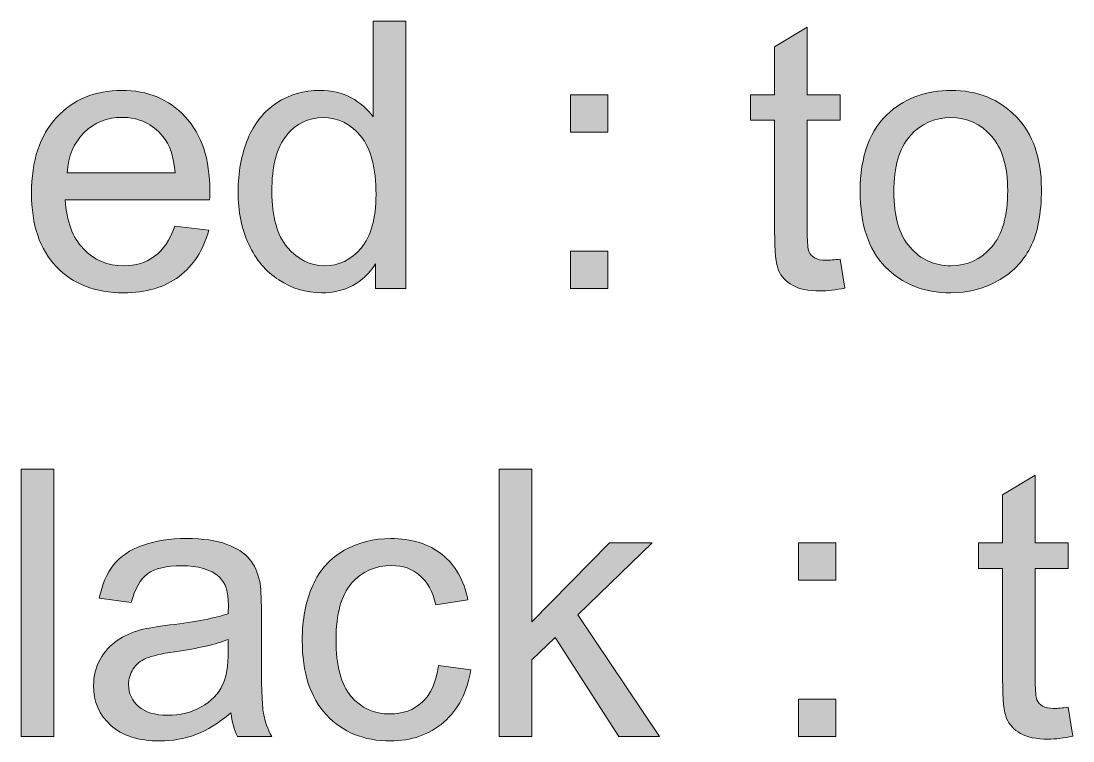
# Model space of a CAD drawing. Header units: inches. Extents: x 1117 to 1992, y -2324 to -585.
# Drawn here: x 1334.41 to 1359.98, y -1037.95 to -1020.47 of the extents above; entities that cross this region are included whole.
import ezdxf

# ---------------------------------------------------------------- set-up
doc = ezdxf.new("R2010")
doc.units = ezdxf.units.IN
doc.header["$MEASUREMENT"] = 0
doc.layers.add('Layer 1', color=7, linetype='Continuous')

# ---------------------------------------------------------------- blocks, each defined once
blk = doc.blocks.new('block 190')
at = {"layer": 'Layer 1', "true_color": 0x010101}
h = blk.add_hatch(color=18, dxfattribs=at)
h.dxf.hatch_style = 2
edge = h.paths.add_edge_path()
edge.add_spline(control_points=[(1343.026, -1026.961), (1343.026, -1026.961), (1343.026, -1026.368), (1343.026, -1026.368), (1342.728, -1026.834), (1342.289, -1027.068), (1341.711, -1027.068), (1341.336, -1027.068), (1340.991, -1026.964), (1340.676, -1026.757), (1340.362, -1026.551), (1340.118, -1026.262), (1339.946, -1025.891), (1339.773, -1025.521), (1339.687, -1025.095), (1339.687, -1024.613), (1339.687, -1024.144), (1339.766, -1023.718), (1339.921, -1023.336), (1340.078, -1022.953), (1340.313, -1022.66), (1340.625, -1022.457), (1340.939, -1022.253), (1341.288, -1022.151), (1341.676, -1022.151), (1341.959, -1022.151), (1342.212, -1022.211), (1342.433, -1022.33), (1342.654, -1022.45), (1342.835, -1022.606), (1342.973, -1022.798), (1342.973, -1022.798), (1342.973, -1020.468), (1342.973, -1020.468), (1342.973, -1020.468), (1343.766, -1020.468), (1343.766, -1020.468), (1343.766, -1020.468), (1343.766, -1026.961), (1343.766, -1026.961), (1343.766, -1026.961), (1343.026, -1026.961), (1343.026, -1026.961), (1343.026, -1026.961), (1343.026, -1026.961), (1343.026, -1026.961)], knot_values=[0, 0, 0, 0, 1, 1, 1, 2, 2, 2, 3, 3, 3, 4, 4, 4, 5, 5, 5, 6, 6, 6, 7, 7, 7, 8, 8, 8, 9, 9, 9, 10, 10, 10, 11, 11, 11, 12, 12, 12, 13, 13, 13, 14, 14, 14, 15, 15, 15, 15], degree=3, periodic=1)
edge = h.paths.add_edge_path()
edge.add_spline(control_points=[(1340.506, -1024.614), (1340.506, -1025.217), (1340.633, -1025.667), (1340.887, -1025.965), (1341.141, -1026.264), (1341.441, -1026.412), (1341.786, -1026.412), (1342.134, -1026.412), (1342.431, -1026.27), (1342.674, -1025.986), (1342.918, -1025.7), (1343.039, -1025.266), (1343.039, -1024.681), (1343.039, -1024.037), (1342.915, -1023.565), (1342.668, -1023.263), (1342.42, -1022.962), (1342.114, -1022.812), (1341.751, -1022.812), (1341.397, -1022.812), (1341.1, -1022.956), (1340.862, -1023.245), (1340.624, -1023.535), (1340.506, -1023.991), (1340.506, -1024.614)], knot_values=[0, 0, 0, 0, 1, 1, 1, 2, 2, 2, 3, 3, 3, 4, 4, 4, 5, 5, 5, 6, 6, 6, 7, 7, 7, 8, 8, 8, 8], degree=3, periodic=1)
h = blk.add_hatch(color=18, dxfattribs=at)
h.dxf.hatch_style = 2
edge = h.paths.add_edge_path()
edge.add_spline(control_points=[(1354.32, -1026.248), (1354.32, -1026.248), (1354.436, -1026.953), (1354.436, -1026.953), (1354.211, -1027), (1354.01, -1027.023), (1353.833, -1027.023), (1353.544, -1027.023), (1353.319, -1026.977), (1353.16, -1026.886), (1353.001, -1026.794), (1352.888, -1026.674), (1352.823, -1026.525), (1352.758, -1026.376), (1352.726, -1026.062), (1352.726, -1025.584), (1352.726, -1025.584), (1352.726, -1022.878), (1352.726, -1022.878), (1352.726, -1022.878), (1352.142, -1022.878), (1352.142, -1022.878), (1352.142, -1022.878), (1352.142, -1022.258), (1352.142, -1022.258), (1352.142, -1022.258), (1352.726, -1022.258), (1352.726, -1022.258), (1352.726, -1022.258), (1352.726, -1021.093), (1352.726, -1021.093), (1352.726, -1021.093), (1353.519, -1020.614), (1353.519, -1020.614), (1353.519, -1020.614), (1353.519, -1022.258), (1353.519, -1022.258), (1353.519, -1022.258), (1354.32, -1022.258), (1354.32, -1022.258), (1354.32, -1022.258), (1354.32, -1022.878), (1354.32, -1022.878), (1354.32, -1022.878), (1353.519, -1022.878), (1353.519, -1022.878), (1353.519, -1022.878), (1353.519, -1025.628), (1353.519, -1025.628), (1353.519, -1025.856), (1353.533, -1026.002), (1353.561, -1026.067), (1353.589, -1026.132), (1353.635, -1026.183), (1353.698, -1026.222), (1353.762, -1026.26), (1353.853, -1026.279), (1353.97, -1026.279), (1354.059, -1026.279), (1354.176, -1026.269), (1354.32, -1026.248)], knot_values=[0, 0, 0, 0, 1, 1, 1, 2, 2, 2, 3, 3, 3, 4, 4, 4, 5, 5, 5, 6, 6, 6, 7, 7, 7, 8, 8, 8, 9, 9, 9, 10, 10, 10, 11, 11, 11, 12, 12, 12, 13, 13, 13, 14, 14, 14, 15, 15, 15, 16, 16, 16, 17, 17, 17, 18, 18, 18, 19, 19, 19, 20, 20, 20, 20], degree=3, periodic=1)
h = blk.add_hatch(color=18, dxfattribs=at)
h.dxf.hatch_style = 2
edge = h.paths.add_edge_path()
edge.add_spline(control_points=[(1338.151, -1025.447), (1338.151, -1025.447), (1338.974, -1025.549), (1338.974, -1025.549), (1338.844, -1026.03), (1338.603, -1026.403), (1338.253, -1026.669), (1337.901, -1026.935), (1337.451, -1027.068), (1336.906, -1027.068), (1336.218, -1027.068), (1335.672, -1026.856), (1335.269, -1026.432), (1334.865, -1026.008), (1334.665, -1025.415), (1334.665, -1024.65), (1334.665, -1023.858), (1334.868, -1023.244), (1335.275, -1022.807), (1335.682, -1022.37), (1336.211, -1022.152), (1336.861, -1022.152), (1337.49, -1022.152), (1338.004, -1022.366), (1338.402, -1022.793), (1338.801, -1023.222), (1338.999, -1023.824), (1338.999, -1024.601), (1338.999, -1024.648), (1338.998, -1024.719), (1338.995, -1024.814), (1338.995, -1024.814), (1335.487, -1024.814), (1335.487, -1024.814), (1335.517, -1025.33), (1335.663, -1025.726), (1335.926, -1026), (1336.188, -1026.275), (1336.517, -1026.412), (1336.909, -1026.412), (1337.201, -1026.412), (1337.45, -1026.335), (1337.657, -1026.182), (1337.865, -1026.029), (1338.029, -1025.783), (1338.151, -1025.447)], knot_values=[0, 0, 0, 0, 1, 1, 1, 2, 2, 2, 3, 3, 3, 4, 4, 4, 5, 5, 5, 6, 6, 6, 7, 7, 7, 8, 8, 8, 9, 9, 9, 10, 10, 10, 11, 11, 11, 12, 12, 12, 13, 13, 13, 14, 14, 14, 15, 15, 15, 15], degree=3, periodic=1)
edge = h.paths.add_edge_path()
edge.add_spline(control_points=[(1335.533, -1024.158), (1335.533, -1024.158), (1338.159, -1024.158), (1338.159, -1024.158), (1338.123, -1023.762), (1338.023, -1023.465), (1337.858, -1023.268), (1337.603, -1022.961), (1337.274, -1022.807), (1336.87, -1022.807), (1336.504, -1022.807), (1336.196, -1022.93), (1335.947, -1023.175), (1335.697, -1023.42), (1335.558, -1023.747), (1335.533, -1024.158)], knot_values=[0, 0, 0, 0, 1, 1, 1, 2, 2, 2, 3, 3, 3, 4, 4, 4, 5, 5, 5, 5], degree=3, periodic=1)
h = blk.add_hatch(color=18, dxfattribs=at)
h.dxf.hatch_style = 2
h.paths.add_polyline_path([(1347.762, -1023.166), (1347.762, -1022.258), (1348.669, -1022.258), (1348.669, -1023.166)])
h.paths.add_polyline_path([(1347.762, -1026.961), (1347.762, -1026.054), (1348.669, -1026.054), (1348.669, -1026.961)])
h = blk.add_hatch(color=18, dxfattribs=at)
h.dxf.hatch_style = 2
edge = h.paths.add_edge_path()
edge.add_spline(control_points=[(1354.804, -1024.61), (1354.804, -1023.739), (1355.046, -1023.094), (1355.53, -1022.675), (1355.935, -1022.327), (1356.428, -1022.152), (1357.01, -1022.152), (1357.656, -1022.152), (1358.185, -1022.364), (1358.595, -1022.788), (1359.005, -1023.212), (1359.21, -1023.797), (1359.21, -1024.545), (1359.21, -1025.15), (1359.119, -1025.625), (1358.938, -1025.973), (1358.757, -1026.319), (1358.492, -1026.589), (1358.146, -1026.781), (1357.799, -1026.973), (1357.42, -1027.069), (1357.01, -1027.069), (1356.351, -1027.069), (1355.819, -1026.857), (1355.413, -1026.435), (1355.006, -1026.012), (1354.804, -1025.404), (1354.804, -1024.61)], knot_values=[0, 0, 0, 0, 1, 1, 1, 2, 2, 2, 3, 3, 3, 4, 4, 4, 5, 5, 5, 6, 6, 6, 7, 7, 7, 8, 8, 8, 9, 9, 9, 9], degree=3, periodic=1)
edge = h.paths.add_edge_path()
edge.add_spline(control_points=[(1355.623, -1024.61), (1355.623, -1025.212), (1355.754, -1025.663), (1356.017, -1025.963), (1356.279, -1026.264), (1356.611, -1026.412), (1357.009, -1026.412), (1357.405, -1026.412), (1357.734, -1026.262), (1357.997, -1025.961), (1358.26, -1025.659), (1358.391, -1025.2), (1358.391, -1024.583), (1358.391, -1024.002), (1358.259, -1023.561), (1357.995, -1023.261), (1357.73, -1022.961), (1357.401, -1022.812), (1357.009, -1022.812), (1356.61, -1022.812), (1356.28, -1022.961), (1356.017, -1023.259), (1355.754, -1023.557), (1355.623, -1024.007), (1355.623, -1024.61)], knot_values=[0, 0, 0, 0, 1, 1, 1, 2, 2, 2, 3, 3, 3, 4, 4, 4, 5, 5, 5, 6, 6, 6, 7, 7, 7, 8, 8, 8, 8], degree=3, periodic=1)
h = blk.add_hatch(color=18, dxfattribs=at)
h.dxf.hatch_style = 2
h.paths.add_polyline_path([(1334.411, -1037.847), (1334.411, -1031.353), (1335.209, -1031.353), (1335.209, -1037.847)])
h = blk.add_hatch(color=18, dxfattribs=at)
h.dxf.hatch_style = 2
h.paths.add_polyline_path([(1346.029, -1037.847), (1346.029, -1031.353), (1346.826, -1031.353), (1346.826, -1035.056), (1348.713, -1033.143), (1349.746, -1033.143), (1347.947, -1034.887), (1349.927, -1037.847), (1348.943, -1037.847), (1347.389, -1035.442), (1346.826, -1035.982), (1346.826, -1037.847)])
h = blk.add_hatch(color=18, dxfattribs=at)
h.dxf.hatch_style = 2
edge = h.paths.add_edge_path()
edge.add_spline(control_points=[(1359.862, -1037.133), (1359.862, -1037.133), (1359.977, -1037.837), (1359.977, -1037.837), (1359.751, -1037.885), (1359.551, -1037.908), (1359.374, -1037.908), (1359.085, -1037.908), (1358.86, -1037.863), (1358.701, -1037.771), (1358.541, -1037.679), (1358.429, -1037.558), (1358.364, -1037.41), (1358.299, -1037.262), (1358.267, -1036.947), (1358.267, -1036.469), (1358.267, -1036.469), (1358.267, -1033.763), (1358.267, -1033.763), (1358.267, -1033.763), (1357.683, -1033.763), (1357.683, -1033.763), (1357.683, -1033.763), (1357.683, -1033.142), (1357.683, -1033.142), (1357.683, -1033.142), (1358.267, -1033.142), (1358.267, -1033.142), (1358.267, -1033.142), (1358.267, -1031.978), (1358.267, -1031.978), (1358.267, -1031.978), (1359.06, -1031.5), (1359.06, -1031.5), (1359.06, -1031.5), (1359.06, -1033.142), (1359.06, -1033.142), (1359.06, -1033.142), (1359.862, -1033.142), (1359.862, -1033.142), (1359.862, -1033.142), (1359.862, -1033.763), (1359.862, -1033.763), (1359.862, -1033.763), (1359.06, -1033.763), (1359.06, -1033.763), (1359.06, -1033.763), (1359.06, -1036.513), (1359.06, -1036.513), (1359.06, -1036.741), (1359.074, -1036.887), (1359.102, -1036.952), (1359.13, -1037.017), (1359.176, -1037.068), (1359.239, -1037.107), (1359.303, -1037.144), (1359.394, -1037.164), (1359.512, -1037.164), (1359.6, -1037.164), (1359.717, -1037.154), (1359.862, -1037.133)], knot_values=[0, 0, 0, 0, 1, 1, 1, 2, 2, 2, 3, 3, 3, 4, 4, 4, 5, 5, 5, 6, 6, 6, 7, 7, 7, 8, 8, 8, 9, 9, 9, 10, 10, 10, 11, 11, 11, 12, 12, 12, 13, 13, 13, 14, 14, 14, 15, 15, 15, 16, 16, 16, 17, 17, 17, 18, 18, 18, 19, 19, 19, 20, 20, 20, 20], degree=3, periodic=1)
h = blk.add_hatch(color=18, dxfattribs=at)
h.dxf.hatch_style = 2
edge = h.paths.add_edge_path()
edge.add_spline(control_points=[(1339.514, -1037.266), (1339.219, -1037.517), (1338.935, -1037.694), (1338.661, -1037.797), (1338.389, -1037.9), (1338.095, -1037.952), (1337.783, -1037.952), (1337.265, -1037.952), (1336.868, -1037.826), (1336.591, -1037.574), (1336.314, -1037.321), (1336.174, -1036.999), (1336.174, -1036.606), (1336.174, -1036.376), (1336.227, -1036.166), (1336.332, -1035.975), (1336.436, -1035.784), (1336.574, -1035.632), (1336.744, -1035.516), (1336.913, -1035.401), (1337.105, -1035.314), (1337.317, -1035.255), (1337.474, -1035.214), (1337.71, -1035.175), (1338.026, -1035.135), (1338.669, -1035.059), (1339.143, -1034.967), (1339.447, -1034.862), (1339.45, -1034.752), (1339.452, -1034.682), (1339.452, -1034.652), (1339.452, -1034.328), (1339.377, -1034.1), (1339.226, -1033.967), (1339.022, -1033.787), (1338.719, -1033.696), (1338.318, -1033.696), (1337.943, -1033.696), (1337.666, -1033.762), (1337.488, -1033.894), (1337.308, -1034.025), (1337.176, -1034.257), (1337.091, -1034.591), (1337.091, -1034.591), (1336.312, -1034.485), (1336.312, -1034.485), (1336.382, -1034.152), (1336.498, -1033.882), (1336.661, -1033.677), (1336.823, -1033.471), (1337.058, -1033.314), (1337.365, -1033.203), (1337.672, -1033.091), (1338.028, -1033.036), (1338.432, -1033.036), (1338.834, -1033.036), (1339.16, -1033.084), (1339.411, -1033.178), (1339.662, -1033.272), (1339.846, -1033.391), (1339.964, -1033.534), (1340.083, -1033.677), (1340.165, -1033.859), (1340.212, -1034.077), (1340.239, -1034.213), (1340.252, -1034.458), (1340.252, -1034.812), (1340.252, -1034.812), (1340.252, -1035.876), (1340.252, -1035.876), (1340.252, -1036.617), (1340.269, -1037.086), (1340.303, -1037.282), (1340.337, -1037.478), (1340.404, -1037.666), (1340.505, -1037.847), (1340.505, -1037.847), (1339.672, -1037.847), (1339.672, -1037.847), (1339.591, -1037.681), (1339.538, -1037.487), (1339.514, -1037.266)], knot_values=[0, 0, 0, 0, 1, 1, 1, 2, 2, 2, 3, 3, 3, 4, 4, 4, 5, 5, 5, 6, 6, 6, 7, 7, 7, 8, 8, 8, 9, 9, 9, 10, 10, 10, 11, 11, 11, 12, 12, 12, 13, 13, 13, 14, 14, 14, 15, 15, 15, 16, 16, 16, 17, 17, 17, 18, 18, 18, 19, 19, 19, 20, 20, 20, 21, 21, 21, 22, 22, 22, 23, 23, 23, 24, 24, 24, 25, 25, 25, 26, 26, 26, 27, 27, 27, 27], degree=3, periodic=1)
edge = h.paths.add_edge_path()
edge.add_spline(control_points=[(1339.447, -1035.486), (1339.158, -1035.604), (1338.724, -1035.704), (1338.146, -1035.787), (1337.818, -1035.835), (1337.586, -1035.887), (1337.45, -1035.946), (1337.314, -1036.005), (1337.209, -1036.092), (1337.136, -1036.205), (1337.062, -1036.319), (1337.025, -1036.445), (1337.025, -1036.584), (1337.025, -1036.797), (1337.106, -1036.973), (1337.267, -1037.115), (1337.428, -1037.257), (1337.663, -1037.328), (1337.973, -1037.328), (1338.28, -1037.328), (1338.554, -1037.262), (1338.792, -1037.127), (1339.031, -1036.993), (1339.207, -1036.809), (1339.319, -1036.575), (1339.405, -1036.396), (1339.447, -1036.13), (1339.447, -1035.778), (1339.447, -1035.778), (1339.447, -1035.486), (1339.447, -1035.486)], knot_values=[0, 0, 0, 0, 1, 1, 1, 2, 2, 2, 3, 3, 3, 4, 4, 4, 5, 5, 5, 6, 6, 6, 7, 7, 7, 8, 8, 8, 9, 9, 9, 10, 10, 10, 10], degree=3, periodic=1)
h = blk.add_hatch(color=18, dxfattribs=at)
h.dxf.hatch_style = 2
edge = h.paths.add_edge_path()
edge.add_spline(control_points=[(1344.559, -1036.124), (1344.559, -1036.124), (1345.343, -1036.225), (1345.343, -1036.225), (1345.258, -1036.766), (1345.038, -1037.189), (1344.686, -1037.495), (1344.332, -1037.8), (1343.899, -1037.953), (1343.386, -1037.953), (1342.742, -1037.953), (1342.224, -1037.742), (1341.833, -1037.322), (1341.443, -1036.902), (1341.246, -1036.298), (1341.246, -1035.512), (1341.246, -1035.005), (1341.33, -1034.56), (1341.499, -1034.18), (1341.668, -1033.799), (1341.924, -1033.513), (1342.268, -1033.323), (1342.612, -1033.132), (1342.986, -1033.036), (1343.391, -1033.036), (1343.901, -1033.036), (1344.319, -1033.166), (1344.645, -1033.425), (1344.97, -1033.683), (1345.178, -1034.049), (1345.269, -1034.525), (1345.269, -1034.525), (1344.494, -1034.645), (1344.494, -1034.645), (1344.42, -1034.329), (1344.289, -1034.091), (1344.103, -1033.932), (1343.915, -1033.772), (1343.688, -1033.692), (1343.422, -1033.692), (1343.021, -1033.692), (1342.694, -1033.836), (1342.444, -1034.124), (1342.193, -1034.412), (1342.067, -1034.867), (1342.067, -1035.49), (1342.067, -1036.122), (1342.189, -1036.582), (1342.43, -1036.867), (1342.673, -1037.154), (1342.988, -1037.298), (1343.378, -1037.298), (1343.692, -1037.298), (1343.953, -1037.202), (1344.163, -1037.01), (1344.37, -1036.818), (1344.503, -1036.522), (1344.559, -1036.124)], knot_values=[0, 0, 0, 0, 1, 1, 1, 2, 2, 2, 3, 3, 3, 4, 4, 4, 5, 5, 5, 6, 6, 6, 7, 7, 7, 8, 8, 8, 9, 9, 9, 10, 10, 10, 11, 11, 11, 12, 12, 12, 13, 13, 13, 14, 14, 14, 15, 15, 15, 16, 16, 16, 17, 17, 17, 18, 18, 18, 19, 19, 19, 19], degree=3, periodic=1)
h = blk.add_hatch(color=18, dxfattribs=at)
h.dxf.hatch_style = 2
h.paths.add_polyline_path([(1353.303, -1034.051), (1353.303, -1033.143), (1354.21, -1033.143), (1354.21, -1034.051)])
h.paths.add_polyline_path([(1353.303, -1037.847), (1353.303, -1036.939), (1354.21, -1036.939), (1354.21, -1037.847)])
at = {"layer": 'Layer 1', "lineweight": 0}
for points in [[(1347.762, -1023.166), (1347.762, -1022.258), (1348.669, -1022.258), (1348.669, -1023.166), (1347.762, -1023.166)], [(1347.762, -1026.961), (1347.762, -1026.054), (1348.669, -1026.054), (1348.669, -1026.961), (1347.762, -1026.961)], [(1334.411, -1037.847), (1334.411, -1031.353), (1335.209, -1031.353), (1335.209, -1037.847), (1334.411, -1037.847)], [(1346.029, -1037.847), (1346.029, -1031.353), (1346.826, -1031.353), (1346.826, -1035.056), (1348.713, -1033.143), (1349.746, -1033.143), (1347.947, -1034.887), (1349.927, -1037.847), (1348.943, -1037.847), (1347.389, -1035.442), (1346.826, -1035.982), (1346.826, -1037.847), (1346.029, -1037.847)], [(1353.303, -1034.051), (1353.303, -1033.143), (1354.21, -1033.143), (1354.21, -1034.051), (1353.303, -1034.051)], [(1353.303, -1037.847), (1353.303, -1036.939), (1354.21, -1036.939), (1354.21, -1037.847), (1353.303, -1037.847)]]:
    blk.add_lwpolyline(points, dxfattribs=at)
for points, knots in [([(1343.026, -1026.961), (1343.026, -1026.961), (1343.026, -1026.368), (1343.026, -1026.368), (1342.728, -1026.834), (1342.289, -1027.068), (1341.711, -1027.068), (1341.336, -1027.068), (1340.991, -1026.964), (1340.676, -1026.757), (1340.362, -1026.551), (1340.118, -1026.262), (1339.946, -1025.891), (1339.773, -1025.521), (1339.687, -1025.095), (1339.687, -1024.613), (1339.687, -1024.144), (1339.766, -1023.718), (1339.921, -1023.336), (1340.078, -1022.953), (1340.313, -1022.66), (1340.625, -1022.457), (1340.939, -1022.253), (1341.288, -1022.151), (1341.676, -1022.151), (1341.959, -1022.151), (1342.212, -1022.211), (1342.433, -1022.33), (1342.654, -1022.45), (1342.835, -1022.606), (1342.973, -1022.798), (1342.973, -1022.798), (1342.973, -1020.468), (1342.973, -1020.468), (1342.973, -1020.468), (1343.766, -1020.468), (1343.766, -1020.468), (1343.766, -1020.468), (1343.766, -1026.961), (1343.766, -1026.961), (1343.766, -1026.961), (1343.026, -1026.961), (1343.026, -1026.961), (1343.026, -1026.961), (1343.026, -1026.961), (1343.026, -1026.961)], [0, 0, 0, 0, 1, 1, 1, 2, 2, 2, 3, 3, 3, 4, 4, 4, 5, 5, 5, 6, 6, 6, 7, 7, 7, 8, 8, 8, 9, 9, 9, 10, 10, 10, 11, 11, 11, 12, 12, 12, 13, 13, 13, 14, 14, 14, 15, 15, 15, 15]), ([(1354.32, -1026.248), (1354.32, -1026.248), (1354.436, -1026.953), (1354.436, -1026.953), (1354.211, -1027), (1354.01, -1027.023), (1353.833, -1027.023), (1353.544, -1027.023), (1353.319, -1026.977), (1353.16, -1026.886), (1353.001, -1026.794), (1352.888, -1026.674), (1352.823, -1026.525), (1352.758, -1026.376), (1352.726, -1026.062), (1352.726, -1025.584), (1352.726, -1025.584), (1352.726, -1022.878), (1352.726, -1022.878), (1352.726, -1022.878), (1352.142, -1022.878), (1352.142, -1022.878), (1352.142, -1022.878), (1352.142, -1022.258), (1352.142, -1022.258), (1352.142, -1022.258), (1352.726, -1022.258), (1352.726, -1022.258), (1352.726, -1022.258), (1352.726, -1021.093), (1352.726, -1021.093), (1352.726, -1021.093), (1353.519, -1020.614), (1353.519, -1020.614), (1353.519, -1020.614), (1353.519, -1022.258), (1353.519, -1022.258), (1353.519, -1022.258), (1354.32, -1022.258), (1354.32, -1022.258), (1354.32, -1022.258), (1354.32, -1022.878), (1354.32, -1022.878), (1354.32, -1022.878), (1353.519, -1022.878), (1353.519, -1022.878), (1353.519, -1022.878), (1353.519, -1025.628), (1353.519, -1025.628), (1353.519, -1025.856), (1353.533, -1026.002), (1353.561, -1026.067), (1353.589, -1026.132), (1353.635, -1026.183), (1353.698, -1026.222), (1353.762, -1026.26), (1353.853, -1026.279), (1353.97, -1026.279), (1354.059, -1026.279), (1354.176, -1026.269), (1354.32, -1026.248)], [0, 0, 0, 0, 1, 1, 1, 2, 2, 2, 3, 3, 3, 4, 4, 4, 5, 5, 5, 6, 6, 6, 7, 7, 7, 8, 8, 8, 9, 9, 9, 10, 10, 10, 11, 11, 11, 12, 12, 12, 13, 13, 13, 14, 14, 14, 15, 15, 15, 16, 16, 16, 17, 17, 17, 18, 18, 18, 19, 19, 19, 20, 20, 20, 20]), ([(1338.151, -1025.447), (1338.151, -1025.447), (1338.974, -1025.549), (1338.974, -1025.549), (1338.844, -1026.03), (1338.603, -1026.403), (1338.253, -1026.669), (1337.901, -1026.935), (1337.451, -1027.068), (1336.906, -1027.068), (1336.218, -1027.068), (1335.672, -1026.856), (1335.269, -1026.432), (1334.865, -1026.008), (1334.665, -1025.415), (1334.665, -1024.65), (1334.665, -1023.858), (1334.868, -1023.244), (1335.275, -1022.807), (1335.682, -1022.37), (1336.211, -1022.152), (1336.861, -1022.152), (1337.49, -1022.152), (1338.004, -1022.366), (1338.402, -1022.793), (1338.801, -1023.222), (1338.999, -1023.824), (1338.999, -1024.601), (1338.999, -1024.648), (1338.998, -1024.719), (1338.995, -1024.814), (1338.995, -1024.814), (1335.487, -1024.814), (1335.487, -1024.814), (1335.517, -1025.33), (1335.663, -1025.726), (1335.926, -1026), (1336.188, -1026.275), (1336.517, -1026.412), (1336.909, -1026.412), (1337.201, -1026.412), (1337.45, -1026.335), (1337.657, -1026.182), (1337.865, -1026.029), (1338.029, -1025.783), (1338.151, -1025.447)], [0, 0, 0, 0, 1, 1, 1, 2, 2, 2, 3, 3, 3, 4, 4, 4, 5, 5, 5, 6, 6, 6, 7, 7, 7, 8, 8, 8, 9, 9, 9, 10, 10, 10, 11, 11, 11, 12, 12, 12, 13, 13, 13, 14, 14, 14, 15, 15, 15, 15]), ([(1354.804, -1024.61), (1354.804, -1023.739), (1355.046, -1023.094), (1355.53, -1022.675), (1355.935, -1022.327), (1356.428, -1022.152), (1357.01, -1022.152), (1357.656, -1022.152), (1358.185, -1022.364), (1358.595, -1022.788), (1359.005, -1023.212), (1359.21, -1023.797), (1359.21, -1024.545), (1359.21, -1025.15), (1359.119, -1025.625), (1358.938, -1025.973), (1358.757, -1026.319), (1358.492, -1026.589), (1358.146, -1026.781), (1357.799, -1026.973), (1357.42, -1027.069), (1357.01, -1027.069), (1356.351, -1027.069), (1355.819, -1026.857), (1355.413, -1026.435), (1355.006, -1026.012), (1354.804, -1025.404), (1354.804, -1024.61)], [0, 0, 0, 0, 1, 1, 1, 2, 2, 2, 3, 3, 3, 4, 4, 4, 5, 5, 5, 6, 6, 6, 7, 7, 7, 8, 8, 8, 9, 9, 9, 9]), ([(1335.533, -1024.158), (1335.533, -1024.158), (1338.159, -1024.158), (1338.159, -1024.158), (1338.123, -1023.762), (1338.023, -1023.465), (1337.858, -1023.268), (1337.603, -1022.961), (1337.274, -1022.807), (1336.87, -1022.807), (1336.504, -1022.807), (1336.196, -1022.93), (1335.947, -1023.175), (1335.697, -1023.42), (1335.558, -1023.747), (1335.533, -1024.158)], [0, 0, 0, 0, 1, 1, 1, 2, 2, 2, 3, 3, 3, 4, 4, 4, 5, 5, 5, 5]), ([(1340.506, -1024.614), (1340.506, -1025.217), (1340.633, -1025.667), (1340.887, -1025.965), (1341.141, -1026.264), (1341.441, -1026.412), (1341.786, -1026.412), (1342.134, -1026.412), (1342.431, -1026.27), (1342.674, -1025.986), (1342.918, -1025.7), (1343.039, -1025.266), (1343.039, -1024.681), (1343.039, -1024.037), (1342.915, -1023.565), (1342.668, -1023.263), (1342.42, -1022.962), (1342.114, -1022.812), (1341.751, -1022.812), (1341.397, -1022.812), (1341.1, -1022.956), (1340.862, -1023.245), (1340.624, -1023.535), (1340.506, -1023.991), (1340.506, -1024.614)], [0, 0, 0, 0, 1, 1, 1, 2, 2, 2, 3, 3, 3, 4, 4, 4, 5, 5, 5, 6, 6, 6, 7, 7, 7, 8, 8, 8, 8]), ([(1355.623, -1024.61), (1355.623, -1025.212), (1355.754, -1025.663), (1356.017, -1025.963), (1356.279, -1026.264), (1356.611, -1026.412), (1357.009, -1026.412), (1357.405, -1026.412), (1357.734, -1026.262), (1357.997, -1025.961), (1358.26, -1025.659), (1358.391, -1025.2), (1358.391, -1024.583), (1358.391, -1024.002), (1358.259, -1023.561), (1357.995, -1023.261), (1357.73, -1022.961), (1357.401, -1022.812), (1357.009, -1022.812), (1356.61, -1022.812), (1356.28, -1022.961), (1356.017, -1023.259), (1355.754, -1023.557), (1355.623, -1024.007), (1355.623, -1024.61)], [0, 0, 0, 0, 1, 1, 1, 2, 2, 2, 3, 3, 3, 4, 4, 4, 5, 5, 5, 6, 6, 6, 7, 7, 7, 8, 8, 8, 8]), ([(1359.862, -1037.133), (1359.862, -1037.133), (1359.977, -1037.837), (1359.977, -1037.837), (1359.751, -1037.885), (1359.551, -1037.908), (1359.374, -1037.908), (1359.085, -1037.908), (1358.86, -1037.863), (1358.701, -1037.771), (1358.541, -1037.679), (1358.429, -1037.558), (1358.364, -1037.41), (1358.299, -1037.262), (1358.267, -1036.947), (1358.267, -1036.469), (1358.267, -1036.469), (1358.267, -1033.763), (1358.267, -1033.763), (1358.267, -1033.763), (1357.683, -1033.763), (1357.683, -1033.763), (1357.683, -1033.763), (1357.683, -1033.142), (1357.683, -1033.142), (1357.683, -1033.142), (1358.267, -1033.142), (1358.267, -1033.142), (1358.267, -1033.142), (1358.267, -1031.978), (1358.267, -1031.978), (1358.267, -1031.978), (1359.06, -1031.5), (1359.06, -1031.5), (1359.06, -1031.5), (1359.06, -1033.142), (1359.06, -1033.142), (1359.06, -1033.142), (1359.862, -1033.142), (1359.862, -1033.142), (1359.862, -1033.142), (1359.862, -1033.763), (1359.862, -1033.763), (1359.862, -1033.763), (1359.06, -1033.763), (1359.06, -1033.763), (1359.06, -1033.763), (1359.06, -1036.513), (1359.06, -1036.513), (1359.06, -1036.741), (1359.074, -1036.887), (1359.102, -1036.952), (1359.13, -1037.017), (1359.176, -1037.068), (1359.239, -1037.107), (1359.303, -1037.144), (1359.394, -1037.164), (1359.512, -1037.164), (1359.6, -1037.164), (1359.717, -1037.154), (1359.862, -1037.133)], [0, 0, 0, 0, 1, 1, 1, 2, 2, 2, 3, 3, 3, 4, 4, 4, 5, 5, 5, 6, 6, 6, 7, 7, 7, 8, 8, 8, 9, 9, 9, 10, 10, 10, 11, 11, 11, 12, 12, 12, 13, 13, 13, 14, 14, 14, 15, 15, 15, 16, 16, 16, 17, 17, 17, 18, 18, 18, 19, 19, 19, 20, 20, 20, 20]), ([(1339.514, -1037.266), (1339.219, -1037.517), (1338.935, -1037.694), (1338.661, -1037.797), (1338.389, -1037.9), (1338.095, -1037.952), (1337.783, -1037.952), (1337.265, -1037.952), (1336.868, -1037.826), (1336.591, -1037.574), (1336.314, -1037.321), (1336.174, -1036.999), (1336.174, -1036.606), (1336.174, -1036.376), (1336.227, -1036.166), (1336.332, -1035.975), (1336.436, -1035.784), (1336.574, -1035.632), (1336.744, -1035.516), (1336.913, -1035.401), (1337.105, -1035.314), (1337.317, -1035.255), (1337.474, -1035.214), (1337.71, -1035.175), (1338.026, -1035.135), (1338.669, -1035.059), (1339.143, -1034.967), (1339.447, -1034.862), (1339.45, -1034.752), (1339.452, -1034.682), (1339.452, -1034.652), (1339.452, -1034.328), (1339.377, -1034.1), (1339.226, -1033.967), (1339.022, -1033.787), (1338.719, -1033.696), (1338.318, -1033.696), (1337.943, -1033.696), (1337.666, -1033.762), (1337.488, -1033.894), (1337.308, -1034.025), (1337.176, -1034.257), (1337.091, -1034.591), (1337.091, -1034.591), (1336.312, -1034.485), (1336.312, -1034.485), (1336.382, -1034.152), (1336.498, -1033.882), (1336.661, -1033.677), (1336.823, -1033.471), (1337.058, -1033.314), (1337.365, -1033.203), (1337.672, -1033.091), (1338.028, -1033.036), (1338.432, -1033.036), (1338.834, -1033.036), (1339.16, -1033.084), (1339.411, -1033.178), (1339.662, -1033.272), (1339.846, -1033.391), (1339.964, -1033.534), (1340.083, -1033.677), (1340.165, -1033.859), (1340.212, -1034.077), (1340.239, -1034.213), (1340.252, -1034.458), (1340.252, -1034.812), (1340.252, -1034.812), (1340.252, -1035.876), (1340.252, -1035.876), (1340.252, -1036.617), (1340.269, -1037.086), (1340.303, -1037.282), (1340.337, -1037.478), (1340.404, -1037.666), (1340.505, -1037.847), (1340.505, -1037.847), (1339.672, -1037.847), (1339.672, -1037.847), (1339.591, -1037.681), (1339.538, -1037.487), (1339.514, -1037.266)], [0, 0, 0, 0, 1, 1, 1, 2, 2, 2, 3, 3, 3, 4, 4, 4, 5, 5, 5, 6, 6, 6, 7, 7, 7, 8, 8, 8, 9, 9, 9, 10, 10, 10, 11, 11, 11, 12, 12, 12, 13, 13, 13, 14, 14, 14, 15, 15, 15, 16, 16, 16, 17, 17, 17, 18, 18, 18, 19, 19, 19, 20, 20, 20, 21, 21, 21, 22, 22, 22, 23, 23, 23, 24, 24, 24, 25, 25, 25, 26, 26, 26, 27, 27, 27, 27]), ([(1344.559, -1036.124), (1344.559, -1036.124), (1345.343, -1036.225), (1345.343, -1036.225), (1345.258, -1036.766), (1345.038, -1037.189), (1344.686, -1037.495), (1344.332, -1037.8), (1343.899, -1037.953), (1343.386, -1037.953), (1342.742, -1037.953), (1342.224, -1037.742), (1341.833, -1037.322), (1341.443, -1036.902), (1341.246, -1036.298), (1341.246, -1035.512), (1341.246, -1035.005), (1341.33, -1034.56), (1341.499, -1034.18), (1341.668, -1033.799), (1341.924, -1033.513), (1342.268, -1033.323), (1342.612, -1033.132), (1342.986, -1033.036), (1343.391, -1033.036), (1343.901, -1033.036), (1344.319, -1033.166), (1344.645, -1033.425), (1344.97, -1033.683), (1345.178, -1034.049), (1345.269, -1034.525), (1345.269, -1034.525), (1344.494, -1034.645), (1344.494, -1034.645), (1344.42, -1034.329), (1344.289, -1034.091), (1344.103, -1033.932), (1343.915, -1033.772), (1343.688, -1033.692), (1343.422, -1033.692), (1343.021, -1033.692), (1342.694, -1033.836), (1342.444, -1034.124), (1342.193, -1034.412), (1342.067, -1034.867), (1342.067, -1035.49), (1342.067, -1036.122), (1342.189, -1036.582), (1342.43, -1036.867), (1342.673, -1037.154), (1342.988, -1037.298), (1343.378, -1037.298), (1343.692, -1037.298), (1343.953, -1037.202), (1344.163, -1037.01), (1344.37, -1036.818), (1344.503, -1036.522), (1344.559, -1036.124)], [0, 0, 0, 0, 1, 1, 1, 2, 2, 2, 3, 3, 3, 4, 4, 4, 5, 5, 5, 6, 6, 6, 7, 7, 7, 8, 8, 8, 9, 9, 9, 10, 10, 10, 11, 11, 11, 12, 12, 12, 13, 13, 13, 14, 14, 14, 15, 15, 15, 16, 16, 16, 17, 17, 17, 18, 18, 18, 19, 19, 19, 19]), ([(1339.447, -1035.486), (1339.158, -1035.604), (1338.724, -1035.704), (1338.146, -1035.787), (1337.818, -1035.835), (1337.586, -1035.887), (1337.45, -1035.946), (1337.314, -1036.005), (1337.209, -1036.092), (1337.136, -1036.205), (1337.062, -1036.319), (1337.025, -1036.445), (1337.025, -1036.584), (1337.025, -1036.797), (1337.106, -1036.973), (1337.267, -1037.115), (1337.428, -1037.257), (1337.663, -1037.328), (1337.973, -1037.328), (1338.28, -1037.328), (1338.554, -1037.262), (1338.792, -1037.127), (1339.031, -1036.993), (1339.207, -1036.809), (1339.319, -1036.575), (1339.405, -1036.396), (1339.447, -1036.13), (1339.447, -1035.778), (1339.447, -1035.778), (1339.447, -1035.486), (1339.447, -1035.486)], [0, 0, 0, 0, 1, 1, 1, 2, 2, 2, 3, 3, 3, 4, 4, 4, 5, 5, 5, 6, 6, 6, 7, 7, 7, 8, 8, 8, 9, 9, 9, 10, 10, 10, 10])]:
    blk.add_open_spline(points, degree=3, knots=knots, dxfattribs=at)
blk = doc.blocks.new('block 188')
at = {"layer": 'Layer 1'}
blk.add_blockref('block 190', (0, 0), dxfattribs=at)

msp = doc.modelspace()

# ---------------------------------------------------------------- block references
at = {"layer": 'Layer 1'}
msp.add_blockref('block 188', (0, 0), dxfattribs=at)

doc.saveas('drawing.dxf')
